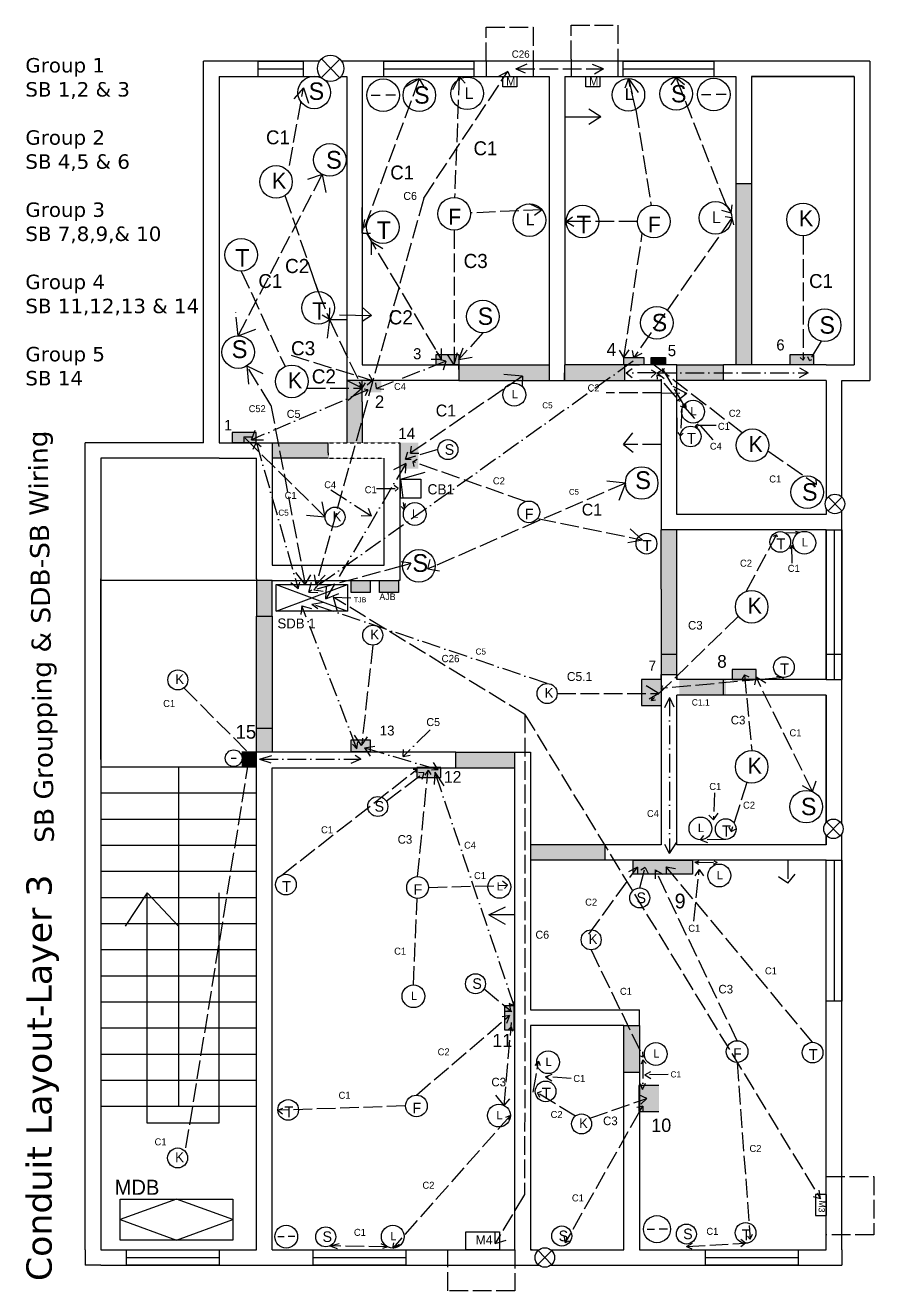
# Model space of a CAD drawing. Header units: inches. Extents: x 1248 to 4177, y -447 to 445.
# Drawn here: x 2433 to 2978, y -418 to 394 of the extents above; entities that cross this region are included whole.
import ezdxf

# ---------------------------------------------------------------- set-up
doc = ezdxf.new("R2010")
doc.units = ezdxf.units.IN
for name, pattern in [('ACAD_ISO02W100', [15, 12, -3]), ('ACAD_ISO10W100', [18, 12, -3, 0, -3]), ('HIDDEN2', [0.1875, 0.125, -0.0625])]:
    doc.linetypes.add(name, pattern=pattern)

msp = doc.modelspace()

# ---------------------------------------------------------------- hatches: boundary and pattern name
for color, points in [(3, [(2899.61, 292.99), (2889.61, 292.99), (2889.61, 224.49), (2889.61, 176.49), (2899.61, 176.49), (2899.61, 224.49)]), (3, [(2769.61, 176.49), (2711.61, 176.49), (2711.61, 173.57), (2711.61, 166.49), (2769.61, 166.49)]), (3, [(2818.05, 176.49), (2779.61, 176.49), (2779.51, 166.49), (2818.05, 166.49)]), (3, [(2881.61, 176.49), (2851.61, 176.49), (2851.61, 166.49), (2881.61, 166.49)]), (3, [(2649.61, 152.71), (2649.61, 166.49), (2639.61, 166.49), (2639.61, 152.49), (2639.61, 126.49), (2649.61, 126.49)]), (8, [(2661.86, 166.53), (2649.61, 166.53), (2649.61, 158.8), (2661.86, 158.8)]), (3, [(2627.61, 126.49), (2591.61, 126.49), (2591.61, 116.49), (2627.61, 116.49), (2627.61, 119.98)]), (8, [(2685.65, 126.49), (2672.85, 126.49), (2672.85, 109.77), (2685.65, 109.77)]), (3, [(2851.61, 70.49), (2841.61, 70.49), (2841.61, 32.41), (2841.61, -22.19), (2851.61, -22.19)]), (3, [(2591.61, 37.98), (2581.61, 37.98), (2581.61, 15.2), (2591.61, 15.2)]), (56, [(2654.74, 38.16), (2642.48, 38.16), (2642.48, 30.43), (2654.74, 30.43)]), (78, [(2654.74, 37.98), (2642.48, 37.98), (2642.48, 30.43), (2654.74, 30.43)]), (4, [(2672.8, 37.98), (2663.61, 37.98), (2660.54, 37.98), (2660.54, 30.43), (2672.8, 30.43)]), (3, [(2591.61, 15.2), (2581.61, 15.2), (2581.61, -72.09), (2591.61, -72.09)]), (8, [(2841.61, -25.51), (2828.81, -25.51), (2828.81, -42.23), (2841.61, -42.23)]), (3, [(2883.17, -25.51), (2853.17, -25.51), (2853.17, -35.51), (2883.17, -35.51)]), (256, [(2591.61, -56.78), (2581.61, -56.78), (2581.61, -72.09), (2591.61, -72.09)]), (256, [(2591.61, -56.78), (2581.61, -56.78), (2581.61, -72.09), (2591.61, -72.09)]), (256, [(2591.61, -56.78), (2581.61, -56.78), (2581.61, -72.09), (2591.61, -72.09)]), (3, [(2591.61, -56.78), (2581.61, -56.78), (2581.61, -72.09), (2591.61, -72.09)]), (8, [(2654.74, -64.28), (2642.48, -64.28), (2642.48, -72.01), (2654.74, -72.01)]), (8, [(2581.61, -72.09), (2572.18, -72.09), (2572.18, -81.51), (2581.61, -81.51)]), (3, [(2747.61, -72.09), (2709.61, -72.09), (2709.61, -82.09), (2747.61, -82.09)]), (3, [(2805.61, -131.51), (2757.61, -131.51), (2757.61, -141.51), (2805.61, -141.51)]), (251, [(2861.78, -141.51), (2823.61, -141.51), (2823.61, -150.47), (2861.78, -150.47)]), (3, [(2827.61, -247.51), (2817.61, -247.51), (2817.61, -277.51), (2827.61, -277.51)]), (8, [(2840.05, -286), (2827.26, -286), (2827.26, -302.72), (2840.05, -302.72)])]:
    msp.add_hatch(color=color).paths.add_polyline_path(points)
at = {"linetype": 'ACAD_ISO02W100'}
for points in [[(2711.61, 183.2), (2697, 183.2), (2697, 176.49), (2711.61, 176.49)], [(2830.47, 181.31), (2817.64, 181.31), (2817.64, 176.49), (2830.47, 176.49)], [(2844.23, 181.31), (2835.03, 181.31), (2835.03, 176.49), (2844.23, 176.49)], [(2939.54, 182.96), (2924.11, 182.96), (2924.11, 176.61), (2939.54, 176.61)], [(2581.42, 132.98), (2565.99, 132.98), (2565.99, 126.62), (2581.42, 126.62)], [(2902.46, -19.06), (2887.03, -19.06), (2887.03, -25.42), (2902.46, -25.42)], [(2700.03, -82.07), (2684.6, -82.07), (2684.6, -88.43), (2700.03, -88.43)], [(2747.16, -250.34), (2747.16, -234.91), (2740.81, -234.91), (2740.81, -250.34)]]:
    msp.add_hatch(color=252, dxfattribs=at).paths.add_polyline_path(points)

# ---------------------------------------------------------------- linework, layer by layer
for p, q in [((2729.16, 371.49), (2729.16, 393.23)), ((2729.16, 393.23), (2759.23, 393.23)), ((2759.23, 393.23), (2759.23, 371.49)), ((2783.65, 372.7), (2783.65, 394.44)), ((2783.65, 394.44), (2813.72, 394.44)), ((2813.72, 394.44), (2813.72, 372.7)), ((2686.21, 360.07), (2649.61, 261.09)), ((2686.21, 360.07), (2677.08, 354.72)), ((2686.21, 360.07), (2688.98, 355.32)), ((2711.77, 361.49), (2707.51, 353.05)), ((2711.77, 361.49), (2708.91, 283.96)), ((2711.77, 361.49), (2715.66, 357.29)), ((2820.48, 360.26), (2818.16, 354.03)), ((2825.23, 340.46), (2820.48, 360.26)), ((2820.48, 360.26), (2822.86, 350.36)), ((2820.48, 360.26), (2826.72, 351.23)), ((2851.19, 360.88), (2847.85, 356.13)), ((2883.43, 278.67), (2851.19, 360.88)), ((2851.19, 360.88), (2856.48, 356.54)), ((2602.84, 304.41), (2611.83, 354.32)), ((2825.23, 340.46), (2835.12, 278.8)), ((2599.89, 285.16), (2621.25, 223.56)), ((2649.61, 261.09), (2649.61, 277.46)), ((2649.61, 264.88), (2649.61, 277.46)), ((2765.09, 276.03), (2756.96, 279.9)), ((2883.43, 278.67), (2886.51, 273.91)), ((2886.51, 273.91), (2887.13, 279.16)), ((2649.61, 261.09), (2649.61, 273.99)), ((2649.61, 261.09), (2651.26, 269.8)), ((2765.09, 276.03), (2718.99, 273.96)), ((2765.09, 276.03), (2760.2, 272.36)), ((2780.54, 268.54), (2784.57, 271.48)), ((2787.16, 268.54), (2780.54, 268.54)), ((2780.54, 268.54), (2785.4, 265.52)), ((2826.31, 268.46), (2787.16, 268.54)), ((2886.98, 270.8), (2824.06, 181.31)), ((2886.51, 273.91), (2880.55, 275.51)), ((2886.98, 270.8), (2882.74, 271.42)), ((2886.98, 270.8), (2886.32, 267.12)), ((2886.98, 270.8), (2888, 266.45)), ((2649.61, 261.09), (2654.82, 261.09)), ((2652.21, 261.09), (2700.44, 179.84)), ((2708.53, 263.02), (2708.53, 176.49)), ((2817.64, 181.31), (2829.44, 261)), ((2653.92, 258.21), (2655.37, 255.77)), ((2655.37, 255.77), (2655.37, 247.09)), ((2655.37, 255.77), (2662.76, 251.07)), ((2932.65, 259.4), (2932.65, 183)), ((2571.85, 236.69), (2599.97, 175.41)), ((2621.25, 223.56), (2617.79, 233.55)), ((2621.25, 223.56), (2628.5, 205.53)), ((2628.5, 205.53), (2628.65, 213.04)), ((2628.5, 205.53), (2623.75, 208.33)), ((2628.5, 205.53), (2626.73, 191.18)), ((2628.5, 205.53), (2649.61, 161.5)), ((2628.5, 205.53), (2639.61, 205.53)), ((2727.04, 197.1), (2711.61, 179.84)), ((2700.44, 179.84), (2700.44, 186.93)), ((2711.61, 179.84), (2714.3, 187.42)), ((2944.35, 191.67), (2936.78, 179.2)), ((2603.83, 182.64), (2656.12, 166.49)), ((2700.44, 179.84), (2693.91, 179.84)), ((2700.44, 179.84), (2697.23, 185.25)), ((2708.53, 176.49), (2704.31, 183.2)), ((2708.53, 176.49), (2710.73, 184.42)), ((2711.61, 179.84), (2720.23, 181.5)), ((2817.64, 181.31), (2814.88, 185.9)), ((2817.64, 181.31), (2821, 186.09)), ((2824.06, 181.31), (2823.14, 185.69)), ((2824.06, 181.31), (2829.33, 184.04)), ((2856.14, 150.79), (2839.63, 178.9)), ((2839.63, 178.9), (2839.63, 176.49)), ((2839.63, 178.9), (2841.93, 178.9)), ((2932.79, 179.48), (2930.84, 181.3)), ((2932.65, 183), (2932.79, 179.48)), ((2932.72, 179.54), (2933.9, 181.47)), ((2936.78, 179.2), (2935.73, 181.72)), ((2936.78, 179.2), (2938.26, 179.82)), ((2837.15, 176.49), (2836.1, 177.41)), ((2836.1, 177.41), (2837.2, 177.35)), ((2836.1, 177.41), (2836.21, 176.77)), ((2837.15, 176.49), (2893.64, 132.99)), ((2649.61, 161.5), (2639.61, 166.49)), ((2649.61, 161.5), (2647.72, 163.29)), ((2649.61, 161.5), (2647.77, 165.33)), ((2649.61, 161.5), (2647.77, 165.33)), ((2649.61, 161.5), (2651.7, 164.95)), ((2656.12, 166.49), (2652.69, 163.48)), ((2656.12, 166.49), (2653.93, 170.33)), ((2613.85, 161.5), (2649.61, 161.5)), ((2649.61, 161.5), (2639.61, 152.71)), ((2854.85, 147.87), (2853.91, 130.86)), ((2857.62, 148.37), (2853.93, 149.98)), ((2856.14, 150.79), (2857.62, 148.37)), ((2857.62, 148.37), (2857.32, 152.05)), ((2863.61, 137.53), (2865.28, 138.64)), ((2853.91, 130.86), (2852.51, 132.99)), ((2853.91, 130.86), (2855.7, 132.66)), ((2876.82, 137.46), (2863.61, 137.53)), ((2863.61, 137.53), (2865.09, 136.51)), ((2910.09, 121.3), (2941.35, 99.62)), ((2941.35, 99.62), (2938.99, 100.25)), ((2941.35, 99.62), (2941.2, 103.43)), ((2896.19, 31.1), (2915.68, 67.34)), ((2915.68, 67.34), (2913.47, 66.2)), ((2915.68, 67.34), (2916.11, 66.08)), ((2921.31, 68.58), (2930.38, 68.89)), ((2930.38, 68.89), (2927.85, 68.12)), ((2930.38, 68.89), (2927.91, 69.47)), ((2891.19, 15.09), (2835.37, -39)), ((2920.38, -24.17), (2841.61, -31.2)), ((2895.13, -22.43), (2899.68, -71.11)), ((2902.48, -23.86), (2901.46, -29)), ((2938.73, -97.46), (2902.48, -23.86)), ((2902.48, -23.86), (2908.85, -27.52)), ((2920.38, -24.17), (2915.63, -23.6)), ((2920.38, -24.17), (2919.06, -25.51)), ((2841.61, -31.2), (2842.59, -29.37)), ((2841.61, -31.2), (2842.48, -32.1)), ((2835.37, -39), (2836.2, -36.09)), ((2835.37, -39), (2837.82, -38.46)), ((2896.58, -91.58), (2886.52, -123.14)), ((2938.73, -97.46), (2932.36, -93.66)), ((2938.73, -97.46), (2941.03, -90.51)), ((2875.76, -98.31), (2875.12, -115.67)), ((2875.12, -115.67), (2872.09, -112.49)), ((2875.12, -115.67), (2878.15, -111.37)), ((2886.52, -123.14), (2885.18, -120.25)), ((2886.52, -123.14), (2889.66, -121.35)), ((2866.91, -128.41), (2869.01, -125.54)), ((2883.01, -128.12), (2866.91, -128.41)), ((2866.91, -128.41), (2871.25, -130.09)), ((2794.99, -189), (2826.32, -145.99)), ((2826.32, -145.99), (2820.6, -148.84)), ((2826.32, -145.99), (2826.32, -150.47)), ((2827.79, -159.28), (2831.36, -146.1)), ((2831.36, -146.1), (2828.51, -147.77)), ((2831.36, -146.1), (2833.32, -150.47)), ((2938.79, -258.35), (2844.85, -145.71)), ((2844.85, -145.71), (2844.85, -150.47)), ((2844.85, -145.71), (2850.71, -146.73)), ((2863.14, -142.73), (2865.97, -141.89)), ((2863.14, -142.73), (2877.46, -143.02)), ((2863.14, -142.73), (2865.57, -144.01)), ((2877.46, -143.02), (2875.04, -144.26)), ((2877.46, -143.02), (2875.59, -142.2)), ((2922.85, -141.51), (2922.85, -156.29)), ((2890.3, -257.36), (2837.76, -147.59)), ((2837.76, -147.59), (2837.76, -153.53)), ((2837.76, -147.59), (2842.7, -150.47)), ((2862.46, -180.59), (2866.02, -147.55)), ((2866.02, -147.55), (2863.24, -151.59)), ((2866.02, -147.55), (2868.71, -151.59)), ((2922.85, -156.29), (2916.83, -152.14)), ((2922.85, -156.29), (2927.58, -150.4)), ((2796.57, -199.03), (2829.94, -267.92)), ((2829.94, -267.92), (2827.61, -267.08)), ((2829.94, -267.92), (2829.8, -264.51)), ((2759.39, -290.3), (2762.75, -270.45)), ((2762.75, -270.45), (2760.37, -273.24)), ((2762.75, -270.45), (2763.73, -273.17)), ((2890.3, -271.3), (2898.73, -384.64)), ((2767.22, -280.57), (2771.61, -278.9)), ((2783.84, -281.56), (2767.22, -280.57)), ((2767.22, -280.57), (2771.23, -283.04)), ((2762.05, -290.81), (2764.71, -289.74)), ((2786.43, -305.74), (2762.05, -290.81)), ((2762.05, -290.81), (2763.38, -293.58)), ((2832.31, -294.36), (2827.26, -292.06)), ((2795.73, -307.16), (2832.31, -294.36)), ((2829.7, -299.26), (2825.82, -300.23)), ((2827.61, -302.72), (2829.7, -299.26)), ((2832.31, -294.36), (2828.51, -298.02)), ((2829.7, -299.26), (2829.7, -302.72)), ((2827.61, -302.72), (2779.91, -386.94)), ((2947.61, -344.5), (2947.61, -344.5)), ((2947.61, -344.5), (2978.06, -344.5)), ((2978.06, -344.5), (2978.06, -381.99)), ((2581.61, -391.51), (2581.61, -376.62)), ((2898.73, -384.64), (2900.2, -381.54)), ((2779.91, -386.94), (2779.5, -383.02)), ((2779.91, -386.94), (2782.7, -385.75)), ((2857.73, -389.47), (2861.61, -387.25)), ((2857.73, -389.47), (2895.75, -387.34)), ((2857.73, -389.47), (2861.27, -391.02)), ((2895.75, -387.34), (2892.71, -389.61)), ((2895.75, -387.34), (2892.8, -384.93)), ((2898.73, -384.64), (2897.01, -382.83)), ((2978.06, -381.99), (2947.61, -381.99))]:
    msp.add_line(p, q, dxfattribs=at)
for p, q in [((2622.19, 371.49), (2547.61, 371.49)), ((2547.61, 126.49), (2547.61, 371.49)), ((2975.61, 371.49), (2636.23, 371.49)), ((2975.61, 371.49), (2975.61, 318.99)), ((2557.61, 361.49), (2622.62, 361.49)), ((2557.61, 361.49), (2557.61, 126.49)), ((2557.61, 361.49), (2622.62, 361.49)), ((2635.8, 361.49), (2639.61, 361.49)), ((2635.8, 361.49), (2639.61, 361.49)), ((2639.61, 361.49), (2639.61, 166.49)), ((2649.61, 361.49), (2769.61, 361.49)), ((2649.61, 361.49), (2649.61, 186.49)), ((2649.61, 361.49), (2649.61, 186.49)), ((2649.61, 361.49), (2769.61, 361.49)), ((2769.61, 361.49), (2769.61, 186.49)), ((2769.61, 361.49), (2769.61, 351.49)), ((2779.61, 361.49), (2889.61, 361.49)), ((2779.61, 361.49), (2779.61, 186.49)), ((2824.61, 361.49), (2834.61, 361.49)), ((2889.61, 361.49), (2889.61, 224.49)), ((2899.61, 361.49), (2965.61, 361.49)), ((2965.61, 361.49), (2899.61, 361.49)), ((2899.61, 361.49), (2899.61, 224.49)), ((2965.61, 361.49), (2965.61, 176.49)), ((2975.61, 361.49), (2975.61, 166.49)), ((2779.61, 335.59), (2802.73, 335.59)), ((2802.73, 335.59), (2795.1, 340.64)), ((2802.73, 335.59), (2795.1, 330.66)), ((2655.47, 208.26), (2649.61, 213.59)), ((2634.91, 208.52), (2655.47, 208.26)), ((2639.61, 208.26), (2639.61, 208.26)), ((2655.47, 208.26), (2649.61, 204.21)), ((2649.61, 176.49), (2711.61, 176.49)), ((2827.71, 176.49), (2818.05, 176.49)), ((2818.05, 176.49), (2818.05, 166.49)), ((2851.61, 176.49), (2827.71, 176.49)), ((2851.61, 176.49), (2841.61, 176.49)), ((2851.61, 80.49), (2851.61, 176.49)), ((2947.61, 176.49), (2881.61, 176.49)), ((2881.61, 166.49), (2881.61, 176.49)), ((2947.61, 176.49), (2965.61, 176.49)), ((2649.61, 161.5), (2649.94, 162.78)), ((2656.12, 166.49), (2655.25, 165.73)), ((2818.05, 166.49), (2841.61, 166.49)), ((2841.61, 166.49), (2827.53, 166.49)), ((2841.61, 166.49), (2841.61, 71.54)), ((2947.61, 166.49), (2881.61, 166.49)), ((2947.61, 166.49), (2947.61, 90.11)), ((2957.61, 91.62), (2957.61, 166.49)), ((2957.61, 166.49), (2975.61, 166.49)), ((2639.61, 152.71), (2639.61, 152.49)), ((2851.61, 142.58), (2851.61, 132.58)), ((2547.61, 126.49), (2471.61, 126.49)), ((2471.61, -391.51), (2471.61, 126.49)), ((2557.61, 126.49), (2581.61, 126.49)), ((2581.61, 126.49), (2591.61, 126.49)), ((2591.61, 126.49), (2591.61, 47.98)), ((2627.61, 119.98), (2627.61, 126.49)), ((2673.61, 126.49), (2673.61, 83.98)), ((2557.61, 116.49), (2481.61, 116.49)), ((2481.61, 116.49), (2481.61, 34.49)), ((2557.61, 116.49), (2547.61, 116.49)), ((2557.61, 116.49), (2581.61, 116.49)), ((2581.61, 39.2), (2581.61, 116.49)), ((2627.61, 119.98), (2627.61, 119.98)), ((2663.61, 47.98), (2663.61, 116.49)), ((2673.61, 119.98), (2673.61, 47.98)), ((2947.61, 84.3), (2947.61, 80.49)), ((2957.61, -118.2), (2957.61, 82.79)), ((2841.61, 78.75), (2841.61, 70.49)), ((2947.61, 80.49), (2851.61, 80.49)), ((2851.88, 70.49), (2841.61, 70.49)), ((2947.61, 70.49), (2851.88, 70.49)), ((2947.61, -25.51), (2947.61, 70.49)), ((2947.61, 70.49), (2947.61, -25.51)), ((2925.34, 60.59), (2924.29, 58.15)), ((2925.34, 60.59), (2925.45, 49.25)), ((2925.34, 60.59), (2926.81, 58.4)), ((2591.61, 47.98), (2663.61, 47.98)), ((2673.61, 47.98), (2673.61, 37.98)), ((2481.61, -76.8), (2481.61, 39.2)), ((2591.61, 37.98), (2481.61, 37.98)), ((2481.61, 34.49), (2481.61, -81.51)), ((2581.61, 39.2), (2581.61, 37.98)), ((2591.61, 37.98), (2642.48, 37.98)), ((2594.27, 18.38), (2640.13, 35.39)), ((2594.27, 35.39), (2640.13, 18.38)), ((2654.74, 37.98), (2663.61, 37.98)), ((2673.61, 37.98), (2672.8, 37.98)), ((2581.61, 15.2), (2591.61, 15.2)), ((2841.61, -9.24), (2851.61, -9.24)), ((2947.61, -9.24), (2957.61, -9.24)), ((2841.61, -22.19), (2851.61, -22.19)), ((2841.61, -25.51), (2841.61, -22.19)), ((2841.61, -22.19), (2841.61, -25.51)), ((2851.61, -22.19), (2851.61, -25.51)), ((2851.61, -22.19), (2851.61, -25.51)), ((2895.13, -22.43), (2893.35, -25.38)), ((2895.13, -22.43), (2897.91, -23.86)), ((2841.61, -25.51), (2841.61, -131.51)), ((2853.14, -25.51), (2851.61, -25.51)), ((2947.61, -25.51), (2881.61, -25.51)), ((2881.61, -35.51), (2881.61, -25.51)), ((2851.61, -131.51), (2851.61, -35.51)), ((2853.17, -35.51), (2851.61, -35.51)), ((2947.61, -35.51), (2881.61, -35.51)), ((2947.61, -117.06), (2947.61, -35.51)), ((2947.61, -35.51), (2947.61, -117.06)), ((2581.61, -56.78), (2591.61, -56.78)), ((2572.18, -72.09), (2581.61, -72.09)), ((2709.61, -72.09), (2581.61, -72.09)), ((2581.61, -81.51), (2581.61, -72.09)), ((2709.61, -82.09), (2709.61, -72.09)), ((2747.61, -91.51), (2747.61, -72.09)), ((2747.61, -72.09), (2757.61, -72.09)), ((2757.61, -72.09), (2757.61, -114.05)), ((2565.32, -76.04), (2568.62, -76.04)), ((2568.93, -76.22), (2568.93, -76.22)), ((2481.55, -81.51), (2581.61, -81.51)), ((2481.61, -81.51), (2481.61, -391.51)), ((2531.58, -81.51), (2531.58, -299.45)), ((2581.61, -391.51), (2581.61, -81.51)), ((2591.61, -391.51), (2591.61, -82.09)), ((2591.61, -82.09), (2709.61, -82.09)), ((2747.61, -391.51), (2747.61, -91.51)), ((2757.61, -91.51), (2757.61, -237.51)), ((2481.55, -98.28), (2581.61, -98.28)), ((2481.55, -115.04), (2581.61, -115.04)), ((2947.61, -131.51), (2947.61, -125.62)), ((2947.61, -125.62), (2947.61, -131.51)), ((2957.61, -391.51), (2957.61, -124.48)), ((2481.55, -131.81), (2581.61, -131.81)), ((2841.61, -131.51), (2805.61, -131.51)), ((2805.61, -141.51), (2805.61, -131.51)), ((2947.61, -131.51), (2851.61, -131.51)), ((2841.61, -141.51), (2805.61, -141.51)), ((2845.15, -141.51), (2841.61, -141.51)), ((2947.61, -141.51), (2841.98, -141.51)), ((2947.61, -237.51), (2947.61, -141.51)), ((2481.55, -148.57), (2581.61, -148.57)), ((2511.52, -162.42), (2497.24, -183.82)), ((2511.52, -310.27), (2511.52, -162.42)), ((2511.52, -162.42), (2531.61, -183.82)), ((2557.48, -162.42), (2557.48, -310.27)), ((2481.55, -165.34), (2581.61, -165.34)), ((2730.81, -176.55), (2741.59, -171.48)), ((2747.61, -176.55), (2730.81, -176.55)), ((2730.81, -176.55), (2741.27, -182.56)), ((2747.61, -176.55), (2747.61, -176.55)), ((2481.55, -182.1), (2581.61, -182.1)), ((2481.55, -198.86), (2581.61, -198.86)), ((2481.55, -215.63), (2581.61, -215.63)), ((2481.55, -232.39), (2581.61, -232.39)), ((2757.61, -237.51), (2817.61, -237.51)), ((2817.61, -237.51), (2827.61, -237.51)), ((2827.61, -247.51), (2827.61, -237.51)), ((2947.61, -391.51), (2947.61, -237.51)), ((2481.55, -249.16), (2581.61, -249.16)), ((2757.61, -247.51), (2757.61, -391.51)), ((2817.61, -247.51), (2757.61, -247.51)), ((2481.55, -265.92), (2581.61, -265.92)), ((2481.55, -282.68), (2581.61, -282.68)), ((2817.61, -391.51), (2817.61, -277.51)), ((2817.61, -391.51), (2817.61, -277.51)), ((2817.61, -277.51), (2827.61, -277.51)), ((2827.61, -277.51), (2827.61, -391.51)), ((2481.55, -299.45), (2581.61, -299.45)), ((2557.48, -310.27), (2511.52, -310.27)), ((2530.23, -358.95), (2494.03, -372.15)), ((2566.43, -372.15), (2530.23, -358.95)), ((2494.03, -372.15), (2530.23, -385.35)), ((2530.23, -385.35), (2566.43, -372.15)), ((2471.61, -391.51), (2471.61, -401.51)), ((2481.61, -391.51), (2557.61, -391.51)), ((2481.61, -391.51), (2581.61, -391.51)), ((2591.61, -391.51), (2747.61, -391.51)), ((2723.61, -391.51), (2747.61, -391.51)), ((2758.61, -391.51), (2757.61, -391.51)), ((2757.61, -391.51), (2763.1, -391.51)), ((2758.61, -391.51), (2763.1, -391.51)), ((2770.6, -391.51), (2793.61, -391.51)), ((2770.6, -391.51), (2817.61, -391.51)), ((2793.61, -391.51), (2817.61, -391.51)), ((2827.61, -391.51), (2947.61, -391.51)), ((2957.61, -391.51), (2957.61, -401.51)), ((2481.61, -401.51), (2471.61, -401.51)), ((2481.61, -401.51), (2763.05, -401.51)), ((2770.66, -401.51), (2957.61, -401.51))]:
    msp.add_line(p, q)
at = {"color": 3, "linetype": 'ByBlock'}
for p, q in [((2611.83, 371.49), (2582.55, 371.49)), ((2582.55, 371.49), (2582.55, 361.49)), ((2611.83, 361.49), (2611.83, 371.49)), ((2663.21, 371.49), (2663.21, 361.49)), ((2721.45, 361.49), (2721.45, 371.49)), ((2816.94, 371.49), (2816.94, 361.49)), ((2875.63, 361.49), (2875.63, 371.49)), ((2582.55, 361.49), (2611.83, 361.49)), ((2663.21, 361.49), (2692.48, 361.49)), ((2692.17, 361.49), (2721.45, 361.49)), ((2816.94, 361.49), (2846.22, 361.49)), ((2846.36, 361.49), (2875.63, 361.49)), ((2779.51, 166.49), (2779.61, 176.49)), ((2639.61, 152.49), (2639.61, 126.49)), ((2649.61, 152.71), (2649.61, 126.49)), ((2591.61, 126.49), (2627.61, 126.49)), ((2627.61, 116.49), (2591.61, 116.49))]:
    msp.add_line(p, q, dxfattribs=at)
at = {"color": 3}
for p, q in [((2582.55, 371.49), (2611.83, 371.49)), ((2582.55, 366.49), (2611.83, 366.49)), ((2663.21, 371.49), (2721.45, 371.49)), ((2663.21, 366.49), (2721.45, 366.49)), ((2816.94, 371.49), (2875.22, 371.49)), ((2816.98, 366.49), (2875.22, 366.49)), ((2582.55, 361.49), (2611.83, 361.49)), ((2889.61, 292.99), (2899.61, 292.99)), ((2889.61, 292.99), (2889.61, 224.49)), ((2899.61, 292.99), (2899.61, 224.49)), ((2889.61, 224.49), (2889.61, 176.49)), ((2899.61, 224.49), (2899.61, 176.49)), ((2639.61, 194.04), (2639.61, 194.04)), ((2711.61, 176.49), (2769.61, 176.49)), ((2818.05, 176.49), (2779.61, 176.49)), ((2851.61, 176.49), (2881.61, 176.49)), ((2649.61, 166.49), (2639.61, 166.49)), ((2639.61, 166.49), (2639.61, 152.49)), ((2649.61, 152.71), (2649.61, 166.49)), ((2711.61, 166.49), (2769.61, 166.49)), ((2779.51, 166.49), (2818.05, 166.49)), ((2881.61, 166.49), (2851.61, 166.49)), ((2841.61, 32.41), (2841.61, 70.49)), ((2851.61, -25.51), (2851.61, 70.49)), ((2947.61, 70.49), (2947.61, -25.51)), ((2947.61, 70.49), (2957.61, 70.49)), ((2952.61, 70.49), (2952.61, -25.51)), ((2957.61, -25.51), (2957.61, 70.49)), ((2957.61, 70.49), (2957.61, -25.51)), ((2957.61, 70.49), (2957.61, -25.51)), ((2957.61, 70.49), (2957.61, -25.51)), ((2581.61, 37.98), (2581.61, 15.2)), ((2591.61, 15.2), (2591.61, 37.98)), ((2841.61, 32.41), (2841.61, -25.51)), ((2581.61, 15.2), (2591.61, 15.2)), ((2581.61, -72.09), (2581.61, 15.2)), ((2581.61, 15.2), (2591.61, 15.2)), ((2591.61, 15.2), (2591.61, -72.09)), ((2881.61, -25.51), (2851.61, -25.51)), ((2947.61, -25.51), (2957.61, -25.51)), ((2881.61, -35.51), (2851.61, -35.51)), ((2581.61, -56.78), (2591.61, -56.78)), ((2581.61, -72.09), (2572.18, -72.09)), ((2709.61, -72.09), (2747.61, -72.09)), ((2709.61, -82.09), (2747.61, -82.09)), ((2805.61, -131.51), (2757.61, -131.51)), ((2805.61, -141.51), (2757.61, -141.51)), ((2947.61, -141.51), (2957.61, -141.51)), ((2947.61, -231.94), (2947.61, -141.51)), ((2952.61, -141.51), (2952.61, -231.94)), ((2957.61, -141.51), (2957.61, -231.94)), ((2957.61, -231.94), (2957.61, -141.51)), ((2957.61, -141.51), (2957.61, -231.94)), ((2957.61, -231.94), (2947.61, -231.94)), ((2817.61, -277.51), (2817.61, -247.51)), ((2817.61, -247.51), (2827.61, -247.51)), ((2827.61, -247.51), (2827.61, -277.51)), ((2497.65, -391.51), (2557.61, -391.51)), ((2498.13, -401.51), (2498.13, -391.51)), ((2498.13, -396.51), (2557.61, -396.51)), ((2557.61, -391.51), (2557.61, -401.51)), ((2617.61, -391.51), (2677.56, -391.51)), ((2618.08, -401.51), (2618.08, -391.51)), ((2618.08, -396.51), (2677.56, -396.51)), ((2677.56, -391.51), (2677.56, -401.51)), ((2869.56, -391.51), (2929.51, -391.51)), ((2870.03, -401.51), (2870.03, -391.51)), ((2870.03, -396.51), (2929.51, -396.51)), ((2929.51, -391.51), (2929.51, -401.51)), ((2557.61, -401.51), (2498.13, -401.51)), ((2498.13, -401.51), (2557.61, -401.51)), ((2677.56, -401.51), (2618.08, -401.51)), ((2618.08, -401.51), (2677.56, -401.51)), ((2929.51, -401.51), (2870.03, -401.51))]:
    msp.add_line(p, q, dxfattribs=at)
at = {"color": 0}
for p, q in [((2635.19, 372.76), (2623.23, 360.8)), ((2623.35, 372.87), (2635.07, 360.68)), ((2655.21, 349.55), (2661.08, 349.64)), ((2670.96, 349.56), (2664.63, 349.56)), ((2867.56, 349.96), (2873.43, 350.04)), ((2883.32, 349.96), (2876.98, 349.96)), ((2649.61, 293.82), (2649.61, 261.09)), ((2674.09, 103.01), (2690.03, 107.6)), ((2957.59, 91.64), (2948.73, 82.77)), ((2948.82, 91.73), (2957.5, 82.69)), ((2841.61, -25.51), (2828.81, -25.51)), ((2828.81, -25.51), (2828.81, -42.23)), ((2828.81, -42.23), (2841.61, -42.23)), ((2956.62, -116.91), (2947.75, -125.77)), ((2947.84, -116.82), (2956.53, -125.86)), ((2840.05, -286), (2827.26, -286)), ((2827.26, -286), (2827.26, -302.72)), ((2827.26, -302.72), (2840.05, -302.72)), ((2832.46, -378.3), (2837.33, -378.23)), ((2845.53, -378.3), (2840.27, -378.3)), ((2595.33, -383.11), (2599.42, -383.05)), ((2606.32, -383.11), (2601.9, -383.11)), ((2771.28, -392.1), (2762.42, -400.97)), ((2762.51, -392.02), (2771.19, -401.05))]:
    msp.add_line(p, q, dxfattribs=at)
at = {"color": 3, "linetype": 'ACAD_ISO02W100'}
for p, q in [((2663.21, 371.49), (2721.45, 371.49)), ((2748.3, 366.53), (2755.48, 369.75)), ((2748.3, 366.53), (2804.48, 366.53)), ((2748.3, 366.53), (2754.28, 363.86)), ((2804.48, 366.53), (2797.53, 369.21)), ((2804.48, 366.53), (2798.63, 363.04)), ((2816.98, 371.49), (2875.22, 371.49)), ((2689.05, 283.56), (2742.96, 364.72)), ((2742.96, 364.72), (2737.07, 361.49)), ((2742.96, 364.72), (2744.32, 361.49)), ((2569.88, 195.16), (2623.82, 298.77)), ((2623.82, 298.77), (2614.32, 295.36)), ((2623.82, 298.77), (2626.18, 287.07)), ((2689.05, 283.56), (2619.95, 35.39)), ((2569.88, 195.16), (2568.32, 210.28)), ((2569.88, 195.16), (2582.26, 199.73)), ((2590.87, 150.66), (2575.38, 175.78)), ((2575.38, 175.78), (2576.46, 164.11)), ((2575.38, 175.78), (2585.61, 170.88)), ((2590.87, 150.66), (2612.95, 35.39)), ((2818.55, 100.64), (2696.41, 47.45)), ((2818.55, 100.64), (2805.22, 101.9)), ((2818.55, 100.64), (2813.69, 87.71)), ((2680.81, 49.12), (2674.54, 50)), ((2675.47, 47.45), (2680.81, 49.12)), ((2680.81, 49.12), (2678.32, 44.83)), ((2691.7, 45.47), (2693.16, 51.52)), ((2612.95, 35.39), (2606.9, 43.25)), ((2612.95, 35.39), (2616.57, 41.74)), ((2675.47, 47.45), (2618.47, 32.03)), ((2619.95, 35.39), (2618.79, 41.74)), ((2619.95, 35.39), (2625.74, 41.39)), ((2696.41, 47.45), (2691.7, 45.47)), ((2691.7, 45.47), (2699.12, 44.33)), ((2618.47, 32.03), (2623.88, 37.98)), ((2618.47, 32.03), (2624.39, 31.2)), ((2754.05, -47.99), (2630.96, 27.39)), ((2630.96, 27.39), (2642.18, 26.96)), ((2630.96, 27.39), (2633.51, 18.38)), ((2754.05, -47.99), (2754.02, -198.58)), ((2754.05, -47.99), (2943.89, -358.9)), ((2754.02, -198.58), (2753.82, -356.1)), ((2753.82, -356.1), (2734.94, -387.54)), ((2943.89, -358.9), (2943.03, -353.19)), ((2943.89, -358.9), (2939.37, -357.57)), ((2734.94, -387.54), (2734.94, -380.08)), ((2734.94, -387.54), (2741.96, -385.27))]:
    msp.add_line(p, q, dxfattribs=at)
at = {"color": 0, "linetype": 'ACAD_ISO02W100'}
for p, q in [((2729.16, 371.49), (2729.16, 361.49)), ((2759.23, 371.49), (2759.23, 361.49)), ((2783.65, 372.7), (2783.65, 361.49)), ((2813.72, 372.7), (2813.72, 361.49)), ((2611.83, 354.32), (2605.57, 347.22)), ((2611.83, 354.32), (2615.04, 344.49)), ((2752.47, 169.22), (2680.56, 119.78)), ((2752.47, 169.22), (2739.96, 170.26)), ((2752.47, 169.22), (2752.18, 162.69)), ((2858.07, 158.17), (2849.22, 162.57)), ((2841.61, 158.51), (2806.29, 158.58)), ((2841.61, 158.51), (2858.07, 158.17)), ((2858.07, 158.17), (2851.61, 153.21)), ((2625.65, 78.77), (2573.49, 130.27)), ((2573.49, 130.27), (2573.49, 126.49)), ((2573.49, 130.27), (2578.9, 130.27)), ((2817.33, 125.3), (2823.3, 132.83)), ((2698.14, 122.05), (2677.27, 115.99)), ((2680.56, 119.78), (2681.25, 124.37)), ((2841.61, 125.3), (2817.33, 125.3)), ((2817.33, 125.3), (2823.58, 120.34)), ((2841.61, 125.3), (2841.61, 125.3)), ((2677.27, 115.99), (2678.88, 120.62)), ((2677.27, 115.99), (2680.98, 115.96)), ((2680.56, 119.78), (2686, 119.73)), ((2682.09, 114.32), (2684.83, 116.03)), ((2754.51, 88.72), (2682.09, 114.32)), ((2682.09, 114.32), (2682.68, 111.31)), ((2672.71, 97.22), (2670.15, 98.96)), ((2674.09, 103.01), (2676.52, 83.52)), ((2658.77, 97.11), (2672.71, 97.22)), ((2672.71, 97.22), (2670.7, 95.32)), ((2625.65, 78.77), (2623.8, 88.6)), ((2676.52, 83.52), (2674.59, 85.65)), ((2676.52, 83.52), (2677.32, 87.49)), ((2625.65, 78.77), (2613.83, 79.79)), ((2762.12, 77.86), (2829.66, 64.02)), ((2829.66, 64.02), (2821.74, 71.17)), ((2829.66, 64.02), (2820.19, 62.19)), ((2656.32, -3.46), (2649.12, -67.94)), ((2535, -30.89), (2578.24, -74.22)), ((2839.97, -34.53), (2831.97, -29.45)), ((2774.72, -34.5), (2839.97, -34.53)), ((2839.97, -34.53), (2833.84, -38.04)), ((2649.12, -67.94), (2644.62, -61.2)), ((2649.12, -67.94), (2652.92, -62.24)), ((2578.24, -74.22), (2577.74, -72.09)), ((2536.31, -326.21), (2576.89, -76.8)), ((2576.89, -76.8), (2574.09, -78.99)), ((2578.15, -74.13), (2576.07, -74.32)), ((2576.13, -81.51), (2576.89, -76.8)), ((2576.89, -76.8), (2578.98, -79.48)), ((2597.87, -151.05), (2684.63, -83.23)), ((2664.92, -103.49), (2689.14, -85.4)), ((2684.63, -83.23), (2682.24, -83.24)), ((2684.63, -83.23), (2684.02, -85.4)), ((2685.11, -152.04), (2691.8, -83.58)), ((2689.14, -85.4), (2685.72, -85.2)), ((2689.14, -85.4), (2687.87, -89.58)), ((2691.8, -83.58), (2689.85, -86.8)), ((2691.8, -83.58), (2693.54, -86.53)), ((2692.08, -159.01), (2742.85, -157.58)), ((2742.85, -157.58), (2739.7, -155.03)), ((2742.85, -157.58), (2740.93, -159.57)), ((2682.46, -221.47), (2684.82, -165.97)), ((2727.81, -224.09), (2745.56, -238.64)), ((2741.03, -234.93), (2744.72, -237.95)), ((2744.02, -233.44), (2744.72, -237.95)), ((2684.38, -292.28), (2744.1, -241.19)), ((2744.1, -241.19), (2739.47, -242.04)), ((2745.56, -238.64), (2740.84, -238.64)), ((2740.84, -243.98), (2744.1, -241.19)), ((2744.72, -237.95), (2741.85, -238.64)), ((2744.1, -241.19), (2742.24, -246.3)), ((2744.1, -241.19), (2742.24, -246.3)), ((2740.68, -298.85), (2745.43, -245.6)), ((2745.17, -248.48), (2743.21, -250.36)), ((2745, -250.36), (2745.17, -248.48)), ((2745.17, -248.48), (2746.03, -251.23)), ((2740.68, -298.85), (2735.35, -292.37)), ((2677.41, -299.24), (2595.35, -302.01)), ((2740.68, -298.85), (2744.37, -294.74)), ((2595.35, -302.01), (2598.58, -300.59)), ((2595.35, -302.01), (2598.34, -304.29)), ((2744.69, -305.38), (2669.18, -390.41)), ((2744.69, -305.38), (2741.46, -306.55)), ((2744.69, -305.38), (2743.59, -308.18)), ((2628.76, -389.07), (2634.76, -387.48)), ((2665.89, -389.63), (2628.76, -389.07)), ((2628.76, -389.07), (2633.37, -390.77)), ((2665.89, -389.63), (2661.62, -387.76)), ((2665.89, -389.63), (2662.58, -390.73)), ((2669.18, -390.41), (2669.9, -387.02)), ((2669.18, -390.41), (2673.54, -387.87)), ((2704.63, -417.81), (2704.63, -391.51)), ((2747.61, -391.51), (2747.61, -417.81)), ((2747.61, -417.81), (2704.63, -417.81))]:
    msp.add_line(p, q, dxfattribs=at)
at = {"color": 1, "linetype": 'ACAD_ISO10W100'}
for p, q in [((2823.57, 178.82), (2615.29, 30.58)), ((2703.19, 178.82), (2658.61, 161.32)), ((2703.19, 178.82), (2698.75, 179.84)), ((2703.19, 178.82), (2701.52, 173.16)), ((2819.04, 171.47), (2822.87, 174.21)), ((2838.35, 171.45), (2819.04, 171.47)), ((2819.04, 171.47), (2822.87, 168.45)), ((2838.35, 171.45), (2835.06, 168.45)), ((2838.35, 171.45), (2835.33, 173.14)), ((2839.08, 171.45), (2844, 174.1)), ((2839.08, 171.45), (2935.89, 171.45)), ((2839.08, 171.45), (2843.45, 167.71)), ((2935.89, 171.45), (2930.27, 168.18)), ((2935.89, 171.45), (2930.58, 174.42)), ((2658.61, 161.32), (2658.24, 164.85)), ((2874.91, 128.25), (2838.78, 170.1)), ((2838.78, 170.1), (2838.89, 167.3)), ((2838.78, 170.1), (2841.93, 169.02)), ((2653.22, 160.36), (2578.45, 128.42)), ((2653.22, 160.36), (2650.75, 160.88)), ((2653.22, 160.36), (2651.42, 156.68)), ((2658.61, 161.32), (2663.5, 160.8)), ((2578.45, 128.42), (2580.85, 134.55)), ((2578.45, 128.42), (2586.04, 128.42)), ((2581.44, 126.65), (2579.36, 122.09)), ((2581.61, 126.49), (2608.45, 32.68)), ((2581.61, 126.49), (2584.72, 123.99)), ((2677.56, 113.25), (2626.19, 26.28)), ((2677.56, 113.25), (2669.62, 109.05)), ((2677.56, 113.25), (2677.22, 106.89)), ((2629.42, 96.36), (2655.44, 79.4)), ((2655.44, 79.4), (2653.68, 84.31)), ((2655.44, 79.4), (2648.88, 79.51)), ((2608.45, 32.68), (2603.71, 36.64)), ((2608.45, 32.68), (2609.49, 37.07)), ((2615.29, 30.58), (2616.93, 36.92)), ((2626.19, 26.28), (2626.52, 34.21)), ((2615.29, 30.58), (2621.05, 30.29)), ((2626.19, 26.28), (2634.46, 29.64)), ((2610.82, 21.76), (2610.17, 16.17)), ((2646.16, -69.91), (2610.82, 21.76)), ((2610.82, 21.76), (2617.04, 20.07)), ((2617.2, 22.89), (2624.66, 24.12)), ((2768.3, -28.07), (2617.2, 22.89)), ((2617.2, 22.89), (2621.1, 20.12)), ((2846.93, -36.95), (2843.69, -43.61)), ((2846.93, -36.95), (2846.93, -134.75)), ((2846.93, -36.95), (2849.66, -43.08)), ((2693.12, -57.7), (2675.82, -74.95)), ((2646.16, -69.91), (2643.24, -66.99)), ((2646.16, -69.91), (2646.72, -65.54)), ((2651.07, -69.43), (2657.64, -68.35)), ((2698.26, -83.51), (2651.07, -69.43)), ((2651.07, -69.43), (2654.65, -74.79)), ((2675.82, -74.95), (2675.95, -70.38)), ((2583.53, -76.58), (2591.54, -74.31)), ((2583.53, -76.58), (2648.75, -76.58)), ((2583.53, -76.58), (2590.82, -79.08)), ((2648.75, -76.58), (2642.3, -79.32)), ((2648.75, -76.58), (2645.05, -74.31)), ((2675.82, -74.95), (2680.39, -73.97)), ((2698.26, -83.51), (2695.26, -78.73)), ((2698.26, -83.51), (2693.95, -83.74)), ((2696.17, -84.88), (2695.65, -92.93)), ((2747.2, -234.93), (2696.17, -84.88)), ((2696.17, -84.88), (2702.01, -93.8)), ((2846.93, -137.18), (2844, -131.45)), ((2846.93, -137.18), (2851.61, -129.98)), ((2846.93, -134.75), (2846.93, -137.18)), ((2747.2, -234.93), (2744.02, -233.44)), ((2747.2, -234.93), (2747.61, -230.67)), ((2829.86, -269.64), (2828.72, -272.35)), ((2829.86, -269.64), (2829.63, -288.62)), ((2829.86, -269.64), (2831.89, -272.07)), ((2830.96, -279.22), (2834.86, -277.06)), ((2846.14, -279.13), (2830.96, -279.22)), ((2830.96, -279.22), (2834.98, -281.54)), ((2829.63, -288.62), (2828.3, -284.98)), ((2829.63, -288.62), (2831.41, -284.6))]:
    msp.add_line(p, q, dxfattribs=at)
at = {"linetype": 'ByBlock'}
for p, q in [((2649.61, 186.49), (2649.61, 176.49)), ((2769.61, 186.49), (2769.61, 166.54)), ((2779.61, 186.49), (2779.51, 166.49)), ((2649.61, 176.49), (2711.61, 176.49)), ((2711.61, 176.49), (2711.61, 166.49)), ((2711.61, 173.57), (2711.61, 176.49)), ((2711.61, 166.49), (2649.61, 166.49)), ((2769.61, 166.54), (2779.51, 166.49))]:
    msp.add_line(p, q, dxfattribs=at)
at = {"linetype": 'HIDDEN2'}
for p, q in [((2627.61, 126.49), (2673.61, 126.49)), ((2627.61, 119.98), (2627.61, 116.49)), ((2627.61, 116.49), (2663.61, 116.49))]:
    msp.add_line(p, q, dxfattribs=at)
at = {"color": 0}
for points in [[(2739.86, 361.49), (2748.77, 361.49), (2748.77, 355.03), (2739.86, 355.03)], [(2793.14, 361.49), (2802.05, 361.49), (2802.05, 355.03), (2793.14, 355.03)], [(2711.61, 176.49), (2697, 176.49), (2697, 183.2), (2711.61, 183.2)], [(2830.47, 176.49), (2817.64, 176.49), (2817.64, 181.31), (2830.47, 181.31)], [(2835.03, 181.31), (2844.23, 181.31), (2844.23, 176.49), (2835.03, 176.49)], [(2924.13, 176.64), (2939.56, 176.64), (2939.56, 183), (2924.13, 183)], [(2818.05, 176.49), (2827.71, 176.49), (2827.71, 176.49), (2818.05, 176.49)], [(2566.01, 126.65), (2581.44, 126.65), (2581.44, 133.01), (2566.01, 133.01)], [(2674.09, 103.01), (2687.26, 103.01), (2687.26, 90.96), (2674.09, 90.96)], [(2887.05, -25.38), (2902.48, -25.38), (2902.48, -19.03), (2887.05, -19.03)], [(2684.63, -88.39), (2700.05, -88.39), (2700.05, -82.04), (2684.63, -82.04)], [(2740.84, -234.93), (2740.84, -250.36), (2747.2, -250.36), (2747.2, -234.93)], [(2947.75, -356.05), (2940.67, -356.05), (2940.67, -369.45), (2947.75, -369.45)], [(2716.03, -380.08), (2737.66, -380.08), (2737.66, -391.63), (2716.03, -391.63)]]:
    msp.add_lwpolyline(points, close=True, dxfattribs=at)
for points in [[(2594.27, 35.39), (2640.13, 35.39), (2640.13, 18.38), (2594.27, 18.38)], [(2642.48, 38.16), (2654.74, 38.16), (2654.74, 30.43), (2642.48, 30.43)], [(2660.54, 38.16), (2672.8, 38.16), (2672.8, 30.43), (2660.54, 30.43)], [(2642.48, -64.28), (2654.74, -64.28), (2654.74, -72.01), (2642.48, -72.01)], [(2823.61, -141.51), (2861.78, -141.51), (2861.78, -150.47), (2823.61, -150.47)], [(2494.03, -358.95), (2566.43, -358.95), (2566.43, -385.35), (2494.03, -385.35)]]:
    msp.add_lwpolyline(points, close=True)
for centre, radius in [((2629.21, 366.78), 8.45), ((2618.7, 351.38), 10.47), ((2662.94, 349.55), 10.47), ((2686.21, 349.59), 10.47), ((2717, 350.77), 10.47), ((2820.48, 349.79), 10.47), ((2851.19, 350.41), 10.47), ((2875.29, 349.96), 10.47), ((2628.66, 308.05), 10.47), ((2594.18, 293.94), 10.47), ((2708.53, 273.49), 10.47), ((2756.96, 269.43), 10.47), ((2791.01, 268.54), 10.47), ((2836.78, 268.46), 10.47), ((2876.51, 270.8), 10.47), ((2932.65, 269.87), 10.47), ((2662.76, 264.88), 10.47), ((2571.85, 247.16), 10.47), ((2621.25, 213.09), 10.47), ((2727.04, 207.57), 10.47), ((2838.81, 203.46), 10.47), ((2946.56, 201.91), 10.47), ((2569.88, 184.69), 10.47), ((2604.34, 165.89), 10.47), ((2747.2, 157.31), 7.33), ((2862.04, 146.44), 7.33), ((2860.54, 130.49), 6.65), ((2900.24, 124.85), 10.47), ((2704.56, 122.05), 6.42), ((2829.02, 100.64), 10.47), ((2935.35, 94.74), 10.47), ((2953.16, 87.21), 6.27), ((2632.07, 78.77), 6.42), ((2683.28, 80.7), 7.33), ((2756.57, 82.06), 6.97), ((2832.11, 61.72), 6.65), ((2918.04, 62.8), 6.65), ((2933.52, 62.27), 7.33), ((2685.94, 47.45), 10.47), ((2899.68, 21.22), 10.47), ((2656.32, 2.97), 6.42), ((2920.38, -17.52), 6.65), ((2531.13, -25.77), 6.42), ((2768.3, -34.5), 6.42), ((2899.68, -81.58), 10.47), ((2934.67, -107.12), 10.47), ((2659.54, -107), 6.42), ((2866.78, -121.09), 7.33), ((2883.01, -121.47), 6.65), ((2952.19, -121.34), 6.27), ((2878.88, -151.3), 7.33), ((2600.52, -157.14), 6.65), ((2685.11, -159.01), 6.97), ((2737.59, -158.57), 7.33), ((2827.79, -165.7), 6.42), ((2796.57, -192.61), 6.42), ((2722.32, -220.76), 6.42), ((2682.46, -228.8), 7.33), ((2838.09, -265.88), 7.33), ((2890.3, -264.33), 6.97), ((2938.79, -265), 6.65), ((2768.93, -271.14), 7.33), ((2767.32, -289.86), 6.65), ((2684.38, -299.24), 6.97), ((2601.99, -301.78), 6.65), ((2737.36, -305.38), 7.33), ((2790.42, -310.77), 6.42), ((2531, -332.63), 6.42), ((2838.87, -378.3), 8.69), ((2600.72, -383.11), 7.31), ((2626.1, -383.22), 6.42), ((2669.18, -383.08), 7.33), ((2777.72, -382.7), 6.42), ((2857.73, -381.43), 6.42), ((2895.75, -380.7), 6.65), ((2766.85, -396.53), 6.27)]:
    msp.add_circle(centre, radius, dxfattribs=at)
msp.add_circle((2566.97, -76.04), 5.37)

# ---------------------------------------------------------------- texts
at = {"color": 3, "linetype": 'ACAD_ISO02W100', "attachment_point": 1}
for s, insert, char_height, width in [('C26', (2745.57, 378.29), 4.685, 2627.9136), ('C6', (2675.95, 287.46), 5.115, 117.6106), ('C52', (2576.64, 150.58), 4.442, 102.1467), ('C5', (2782.34, 96.84), 3.719, 85.0461), ('C26', (2700.51, -9.7), 4.685, 2627.9136), ('C6', (2760.83, -186.76), 5.115, 117.6106)]:
    msp.add_mtext(s, dxfattribs=dict(at, insert=insert, char_height=char_height, width=width))
at = {"color": 1, "linetype": 'ACAD_ISO10W100', "attachment_point": 1}
for s, insert, char_height, width in [('{\\fVerdana|b0|i0|c0|p34;Group 1\\PSB 1,2 & 3\\P\\PGroup 2\\PSB 4,5 & 6\\P\\PGroup 3\\PSB 7,8,9,& 10\\P\\PGroup 4\\PSB 11,12,13 & 14\\P\\PGroup 5\\PSB 14}', (2433.19, 373.42), 9.2679, 211.7805), ('C4', (2670, 164.81), 4.411, 96.9541), ('C5', (2601.08, 147.57), 5.138, 112.3996), ('C5', (2765.18, 152.45), 3.889, 85.0822), ('C4', (2872.87, 126.46), 4.411, 96.9541), ('C4', (2625.18, 101.74), 4.411, 96.9541), ('C5', (2595.67, 83.56), 3.889, 85.0822), ('C5', (2722.35, -5.59), 3.889, 85.0822), ('C5.1', (2780.99, -20.72), 5.747, 113.7551), ('C1.1', (2861.21, -38.14), 4.079, 94.2686), ('C5', (2690.74, -50.24), 5.138, 112.3996), ('C4', (2832.47, -109.31), 4.411, 96.9541), ('C4', (2714.99, -129.63), 4.411, 96.9541), ('C1', (2847.57, -276.98), 3.956, 69.21)]:
    msp.add_mtext(s, dxfattribs=dict(at, insert=insert, char_height=char_height, width=width))
at = {"color": 0, "attachment_point": 1}
for s, insert, char_height, width in [('S', (2615.15, 357.75), 11.16, 236.1352), ('S', (2682.87, 355.32), 11.16, 236.1352), ('L', (2715.33, 354.69), 7.6, 178.1721), ('L', (2818.16, 354.03), 7.6, 178.1721), ('S', (2847.85, 356.13), 11.16, 236.1352), ('C1', (2587.75, 326.98), 8.935, 202.8722), ('C1', (2721.04, 319.97), 8.935, 202.8722), ('{\\C3;S}', (2626.27, 313.8), 11.401, 239.632), ('C1', (2667.56, 304.43), 8.935, 202.8722), ('K', (2591.61, 299.82), 10.27, 207.0976), ('F', (2704.72, 276.66), 10.15, 219.5912), ('T', (2658.9, 268.52), 11.19, 209.8641), ('L', (2754.63, 273.67), 7.6, 178.1721), ('T', (2787.16, 272.18), 11.19, 209.8641), ('F', (2832.97, 271.63), 10.15, 219.5912), ('L', (2874.19, 275.04), 7.6, 178.1721), ('K', (2930.07, 275.76), 10.27, 207.0976), ('T', (2568, 250.79), 11.19, 209.8641), ('C2', (2599.99, 244.48), 9.077, 185.1857), ('C3', (2714.66, 247.7), 9.057, 194.4169), ('C1', (2582.87, 234.75), 8.935, 202.8722), ('C1', (2936.57, 234.75), 8.935, 202.8722), ('T', (2617.4, 216.72), 11.19, 209.8641), ('C2', (2666.52, 211.53), 9.077, 185.1857), ('S', (2723.7, 213.3), 11.16, 236.1352), ('S', (2835.47, 209.18), 11.16, 236.1352), ('S', (2943.22, 207.64), 11.16, 236.1352), ('{\\C3;S}', (2565.69, 192.23), 11.401, 239.632), ('C3', (2603.83, 191.69), 9.057, 194.4169), ('K', (2601.77, 171.78), 10.27, 207.0976), ('C2', (2617.15, 173.62), 9.077, 185.1857), ('C2', (2794.29, 163.96), 4.5, 91.8149), ('{\\C1;2}', (2657.69, 156.81), 8.021, 174.3336), ('L', (2745.58, 160.28), 5.32, 124.6675), ('C1', (2696.76, 150.98), 7.619, 172.9933), ('L', (2860.41, 149.4), 5.32, 124.6675), ('C2', (2884.99, 147.65), 4.5, 91.8149), ('C1', (2877.99, 139.28), 4.505, 102.2746), ('{\\C1;14}', (2672.74, 136.06), 7.265, 162.0266), ('T', (2858.1, 132.8), 7.11, 133.2206), ('K', (2897.67, 130.74), 10.27, 207.0976), ('S', (2702.51, 125.56), 6.84, 144.7997), ('{\\C3;S}', (2824.83, 108.18), 11.401, 239.632), ('C1', (2651.15, 98.58), 4.505, 102.2746), ('{\\C4;CB1}', (2691.48, 99.89), 6.578, 1079.263), ('C2', (2733.47, 104.28), 4.5, 91.8149), ('C1', (2910.97, 105.48), 4.505, 102.2746), ('S', (2932.01, 100.47), 11.16, 236.1352), ('C1', (2599.73, 94.94), 4.505, 102.2746), ('K', (2630.49, 82.38), 6.3, 126.9937), ('L', (2681.65, 83.66), 5.32, 124.6675), ('F', (2754.03, 84.17), 6.75, 146.0875), ('C1', (2790.53, 87.37), 7.619, 172.9933), ('T', (2915.59, 65.1), 7.11, 133.2206), ('L', (2931.89, 65.24), 5.32, 124.6675), ('T', (2829.66, 64.02), 7.11, 133.2206), ('{\\C3;S}', (2681.75, 54.99), 11.401, 239.632), ('C2', (2892.19, 51.41), 4.5, 91.8149), ('C1', (2922.85, 48.12), 4.505, 102.2746), ('K', (2897.11, 27.11), 10.27, 207.0976), ('C3', (2858.8, 12.07), 5.501, 118.0796), ('K', (2654.74, 6.58), 6.3, 126.9937), ('{\\C1;7}', (2833.47, -13.4), 6.485, 146.3433), ('T', (2917.93, -15.21), 7.11, 133.2206), ('K', (2529.55, -22.16), 6.3, 126.9937), ('K', (2766.72, -30.89), 6.3, 126.9937), ('C1', (2521.69, -38.64), 4.505, 102.2746), ('C3', (2886.25, -48.8), 5.501, 118.0796), ('{\\C1;13}', (2660.83, -55.08), 6.343, 1671.936), ('C1', (2923.97, -57.49), 4.505, 102.2746), ('K', (2897.11, -75.69), 10.27, 207.0976), ('C1', (2872.46, -91.88), 4.505, 102.2746), ('S', (2657.49, -103.49), 6.84, 144.7997), ('C2', (2894.14, -103.9), 4.5, 91.8149), ('S', (2931.33, -101.4), 11.16, 236.1352), ('C1', (2623.09, -119.7), 4.505, 102.2746), ('L', (2865.15, -118.12), 5.32, 124.6675), ('T', (2880.57, -119.16), 7.11, 133.2206), ('C3', (2672.29, -125.37), 5.501, 118.0796), ('C1', (2721.35, -149.1), 4.505, 102.2746), ('L', (2877.26, -148.33), 5.32, 124.6675), ('T', (2598.07, -154.84), 7.11, 133.2206), ('F', (2682.58, -156.9), 6.75, 146.0875), ('L', (2735.96, -155.6), 5.32, 124.6675), ('S', (2825.74, -162.19), 6.84, 144.7997), ('C2', (2792.74, -166.14), 4.5, 91.8149), ('C1', (2858.97, -182.91), 4.505, 102.2746), ('K', (2794.99, -189), 6.3, 126.9937), ('C1', (2670.04, -197.6), 4.505, 102.2746), ('C1', (2908.2, -210.24), 4.505, 102.2746), ('S', (2720.27, -217.25), 6.84, 144.7997), ('L', (2680.83, -225.83), 5.32, 124.6675), ('C1', (2815.08, -223.39), 4.505, 102.2746), ('C3', (2878.33, -221.5), 5.501, 118.0796), ('C2', (2697.99, -262.27), 4.5, 91.8149), ('L', (2836.47, -262.91), 5.32, 124.6675), ('F', (2887.77, -262.22), 6.75, 146.0875), ('T', (2936.34, -262.69), 7.11, 133.2206), ('L', (2767.3, -268.18), 5.32, 124.6675), ('C3', (2732.51, -281.14), 5.501, 118.0796), ('C1', (2785.13, -279.33), 4.505, 102.2746), ('C1', (2634.35, -290.13), 4.505, 102.2746), ('T', (2764.88, -287.55), 7.11, 133.2206), ('T', (2599.54, -299.48), 7.11, 133.2206), ('F', (2681.84, -297.14), 6.75, 146.0875), ('L', (2735.74, -302.42), 5.32, 124.6675), ('C2', (2770.53, -302.46), 4.5, 91.8149), ('K', (2788.84, -307.16), 6.3, 126.9937), ('C3', (2804.24, -306.04), 5.501, 118.0796), ('C1', (2516.16, -320.02), 4.505, 102.2746), ('C2', (2898.26, -324.27), 4.5, 91.8149), ('K', (2529.42, -329.02), 6.3, 126.9937), ('C2', (2688.22, -347.88), 4.5, 91.8149), ('C1', (2784.21, -356), 4.505, 102.2746), ('S', (2624.06, -379.71), 6.84, 144.7997), ('C1', (2644.22, -378.11), 4.505, 102.2746), ('L', (2667.56, -380.12), 5.32, 124.6675), ('S', (2775.67, -379.19), 6.84, 144.7997), ('S', (2855.68, -377.92), 6.84, 144.7997), ('C1', (2870.58, -377.45), 4.505, 102.2746), ('T', (2893.3, -378.39), 7.11, 133.2206)]:
    msp.add_mtext(s, dxfattribs=dict(at, insert=insert, char_height=char_height, width=width))
at = {"linetype": 'ACAD_ISO02W100', "attachment_point": 1}
for s, insert, char_height, width in [('{\\C3;M}', (2742.03, 361.09), 5.293, 141.5712), ('{\\C3;M}', (2795.3, 361.09), 5.293, 141.5712), ('{\\C1;4}', (2806.41, 190.54), 8.458, 193.4143), ('{\\C1;5}', (2845.76, 189.3), 7.241, 149.8163), ('{\\C1;6}', (2915.53, 192.85), 7.107, 165.8124), ('{\\C1;8}', (2877.57, -9.79), 8.142, 177.6864), ('{\\C1;9}', (2850.22, -162.95), 9.459, 213.7798), ('{\\C1;10}', (2835.2, -307.31), 8.613, 205.954)]:
    msp.add_mtext(s, dxfattribs=dict(at, insert=insert, char_height=char_height, width=width))
at = {"attachment_point": 1}
for s, insert, char_height, width in [('{\\C1;3}', (2682.24, 187.16), 7.075, 137.9247), ('{\\C56;TJB}', (2644.19, 27.27), 3.25, 76.5378), ('{\\C1;MDB}', (2490.47, -346.57), 9.691, 5123.1443)]:
    msp.add_mtext(s, dxfattribs=dict(at, insert=insert, char_height=char_height, width=width))
at = {"color": 0, "linetype": 'ACAD_ISO02W100', "attachment_point": 1}
for s, insert, char_height, width in [('{\\C1;1}', (2560.94, 141.19), 6.748, 137.7686), ('{\\C1;15}', (2568.26, -54.64), 8.834, 208.3342)]:
    msp.add_mtext(s, dxfattribs=dict(at, insert=insert, char_height=char_height, width=width))
at = {"color": 1, "linetype": 'ACAD_ISO10W100', "attachment_point": 1}
for s, insert, char_height, width, rotation in [('{\\fVerdana|b0|i0|c0|p34;\\C256;SB Groupping & SDB-SB Wiring}', (2439.23, -130.38), 12.3541, 288.2166, 90.92541), ('{\\fVerdana|b0|i0|c0|p34;\\C256;Conduit Layout-Layer 3}', (2433.82, -411.65), 16.2578, 380.8606, 90)]:
    msp.add_mtext(s, dxfattribs=dict(at, insert=insert, char_height=char_height, width=width, rotation=rotation))
at = {"color": 3, "attachment_point": 1}
for s, insert, char_height, width in [('{\\C4;AJB}', (2660.54, 29.75), 4.261, 96.3449), ('{\\C1;SDB 1}', (2595.07, 13.67), 6.3505, 2105.7597), ('{\\C1;12}', (2702.01, -84.22), 7.566, 161.4986), ('{\\C1;11}', (2733.14, -252.93), 8.556, 182.6216), ('M4', (2722.4, -382.29), 5.834, 135.5289)]:
    msp.add_mtext(s, dxfattribs=dict(at, insert=insert, char_height=char_height, width=width))
at = {"linetype": 'ACAD_ISO02W100', "insert": (2947.13, -360.05), "char_height": 4.104, "width": 83.8845, "attachment_point": 1, "rotation": 266.41909}
msp.add_mtext('{\\C3;M3}', dxfattribs=at)

doc.saveas('drawing.dxf')
